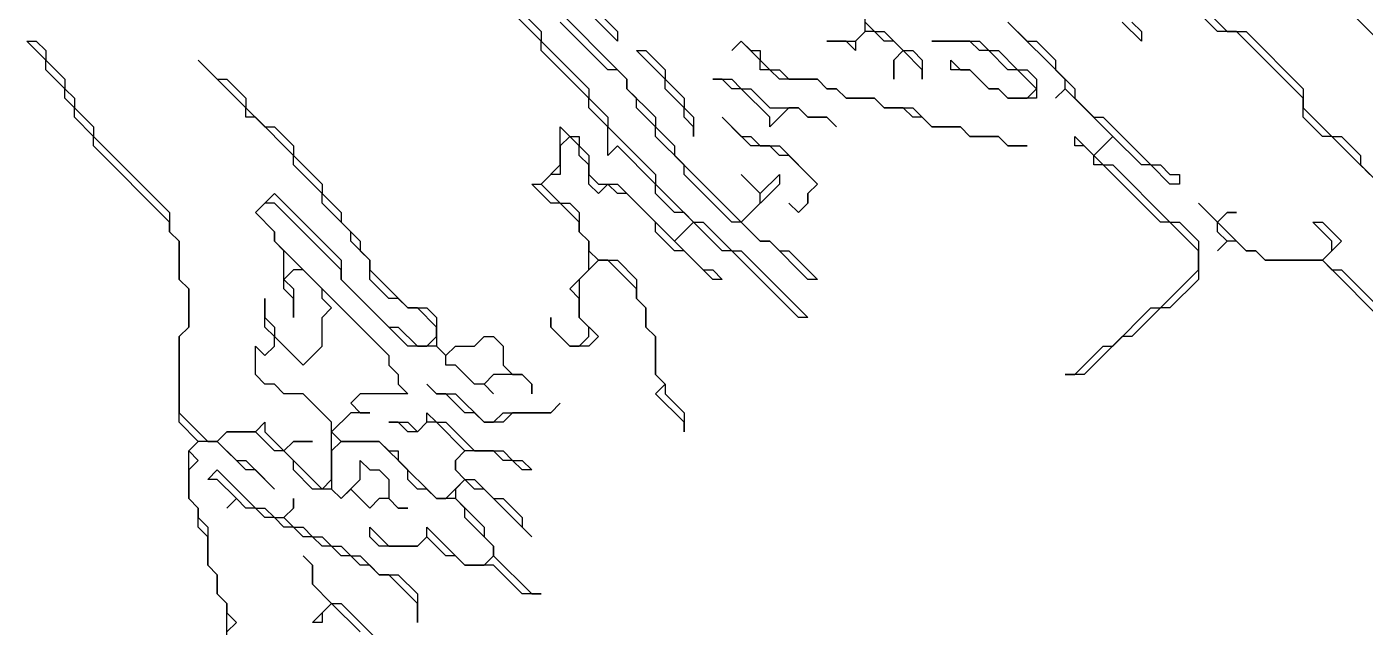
# Model space of a CAD drawing. Header units: metres. Extents: x 0 to 898, y 0 to 1598.
# Drawn here: x 86 to 226.5, y 906.5 to 969.5 of the extents above; entities that cross this region are included whole.
import ezdxf

# ---------------------------------------------------------------- set-up
doc = ezdxf.new("R2010")
doc.units = ezdxf.units.M

msp = doc.modelspace()

# ---------------------------------------------------------------- linework, layer by layer
for p, q in [((148, 968), (143, 973)), ((228, 968), (223, 973)), ((137, 972), (140, 969)), ((140, 968), (137, 971)), ((141, 972), (149, 964)), ((145, 972), (148, 969)), ((174, 969), (174, 972)), ((211, 969), (208, 972)), ((209, 972), (212, 969)), ((147, 965), (142, 970)), ((174, 970), (175, 969)), ((195, 964), (189, 970)), ((189, 970), (191, 968)), ((203, 968), (201, 970)), ((202, 970), (203, 969)), ((140, 969), (140, 968)), ((148, 969), (148, 968)), ((174, 969), (173, 968)), ((173, 968), (174, 969)), ((175, 969), (174, 969)), ((176, 968), (175, 969)), ((175, 969), (176, 969)), ((176, 969), (178, 967)), ((203, 969), (203, 968)), ((213, 969), (211, 969)), ((212, 969), (214, 969)), ((220, 962), (213, 969)), ((214, 969), (220, 963)), ((88, 966), (86, 968)), ((86, 968), (87, 968)), ((87, 968), (88, 967)), ((88, 967), (88, 966)), ((140, 967), (140, 968)), ((140, 968), (145, 963)), ((145, 962), (140, 967)), ((153, 964), (150, 967)), ((150, 967), (151, 967)), ((151, 967), (153, 965)), ((161, 968), (160, 967)), ((160, 967), (161, 968)), ((163, 966), (161, 968)), ((161, 968), (162, 967)), ((162, 967), (163, 967)), ((163, 967), (163, 966)), ((172, 968), (170, 968)), ((170, 968), (173, 968)), ((173, 967), (172, 968)), ((173, 968), (173, 967)), ((177, 968), (176, 968)), ((178, 967), (177, 968)), ((177, 966), (178, 967)), ((178, 967), (177, 966)), ((178, 967), (179, 967)), ((180, 965), (178, 967)), ((179, 967), (180, 966)), ((185, 968), (181, 968)), ((181, 968), (186, 968)), ((186, 967), (185, 968)), ((186, 968), (187, 967)), ((187, 967), (186, 967)), ((189, 965), (187, 967)), ((187, 967), (188, 967)), ((188, 967), (190, 965)), ((191, 968), (192, 968)), ((192, 968), (194, 966)), ((88, 965), (88, 966)), ((88, 966), (90, 964)), ((109, 961), (104, 966)), ((104, 966), (106, 964)), ((163, 965), (163, 966)), ((163, 966), (164, 965)), ((177, 964), (177, 966)), ((177, 966), (177, 964)), ((180, 966), (180, 964)), ((183, 965), (183, 966)), ((183, 966), (184, 965)), ((194, 966), (194, 965)), ((90, 963), (88, 965)), ((90, 964), (90, 963)), ((106, 964), (107, 964)), ((107, 964), (109, 962)), ((148, 965), (147, 965)), ((149, 964), (148, 965)), ((149, 963), (149, 964)), ((149, 964), (149, 963)), ((153, 965), (153, 964)), ((153, 963), (153, 964)), ((153, 964), (155, 962)), ((159, 964), (158, 964)), ((158, 964), (160, 964)), ((160, 963), (159, 964)), ((160, 964), (161, 963)), ((164, 965), (163, 965)), ((165, 964), (164, 965)), ((164, 965), (165, 965)), ((165, 965), (166, 964)), ((169, 964), (165, 964)), ((166, 964), (169, 964)), ((170, 963), (169, 964)), ((169, 964), (170, 963)), ((180, 964), (180, 965)), ((185, 965), (183, 965)), ((184, 965), (185, 965)), ((187, 963), (185, 965)), ((185, 965), (187, 963)), ((190, 965), (189, 965)), ((192, 963), (190, 965)), ((190, 965), (191, 965)), ((191, 965), (192, 964)), ((192, 964), (192, 962)), ((194, 965), (196, 963)), ((195, 963), (195, 964)), ((90, 962), (90, 963)), ((90, 963), (91, 962)), ((145, 963), (145, 962)), ((150, 962), (149, 963)), ((149, 963), (152, 960)), ((155, 961), (153, 963)), ((161, 963), (160, 963)), ((164, 960), (161, 963)), ((161, 963), (162, 963)), ((162, 963), (164, 961)), ((171, 963), (170, 963)), ((170, 963), (171, 963)), ((172, 962), (171, 963)), ((171, 963), (172, 962)), ((188, 963), (187, 963)), ((187, 963), (188, 963)), ((189, 962), (188, 963)), ((188, 963), (189, 962)), ((191, 962), (192, 963)), ((195, 963), (194, 962)), ((194, 962), (195, 963)), ((200, 958), (195, 963)), ((196, 963), (196, 962)), ((220, 963), (220, 961)), ((91, 961), (90, 962)), ((91, 962), (91, 961)), ((109, 962), (109, 961)), ((145, 961), (145, 962)), ((145, 962), (147, 960)), ((150, 961), (150, 962)), ((155, 962), (155, 961)), ((175, 962), (172, 962)), ((172, 962), (175, 962)), ((176, 961), (175, 962)), ((175, 962), (176, 961)), ((189, 962), (191, 962)), ((192, 962), (189, 962)), ((196, 962), (198, 960)), ((220, 960), (220, 962)), ((91, 960), (91, 961)), ((91, 961), (93, 959)), ((93, 958), (91, 960)), ((109, 960), (109, 961)), ((109, 961), (111, 959)), ((110, 960), (109, 960)), ((114, 956), (110, 960)), ((147, 959), (145, 961)), ((147, 960), (147, 959)), ((152, 959), (150, 961)), ((152, 960), (152, 959)), ((155, 960), (155, 961)), ((155, 961), (156, 960)), ((156, 959), (155, 960)), ((156, 960), (156, 958)), ((162, 957), (159, 960)), ((159, 960), (161, 958)), ((164, 961), (167, 961)), ((166, 961), (164, 959)), ((164, 959), (164, 960)), ((167, 961), (166, 961)), ((167, 961), (168, 960)), ((168, 960), (167, 961)), ((168, 960), (170, 960)), ((170, 960), (168, 960)), ((170, 960), (171, 959)), ((171, 959), (170, 960)), ((178, 961), (176, 961)), ((176, 961), (179, 961)), ((179, 960), (178, 961)), ((179, 961), (181, 959)), ((180, 960), (179, 960)), ((181, 959), (180, 960)), ((198, 960), (199, 960)), ((199, 960), (204, 955)), ((220, 961), (223, 958)), ((222, 958), (220, 960)), ((93, 959), (93, 958)), ((111, 959), (112, 959)), ((112, 959), (114, 957)), ((142, 955), (142, 959)), ((142, 959), (143, 958)), ((147, 956), (147, 959)), ((147, 959), (152, 954)), ((152, 958), (152, 959)), ((152, 959), (154, 957)), ((156, 958), (156, 959)), ((184, 959), (181, 959)), ((181, 959), (184, 959)), ((185, 958), (184, 959)), ((184, 959), (185, 958)), ((93, 957), (93, 958)), ((93, 958), (101, 950)), ((101, 949), (93, 957)), ((114, 957), (114, 956)), ((143, 958), (142, 957)), ((142, 957), (142, 954)), ((143, 958), (144, 958)), ((144, 957), (143, 958)), ((144, 958), (144, 957)), ((144, 957), (145, 956)), ((144, 956), (144, 957)), ((148, 957), (147, 956)), ((152, 953), (148, 957)), ((155, 955), (152, 958)), ((154, 957), (154, 956)), ((161, 958), (162, 958)), ((162, 958), (163, 957)), ((164, 957), (162, 957)), ((163, 957), (165, 957)), ((165, 956), (164, 957)), ((165, 957), (169, 953)), ((188, 958), (185, 958)), ((185, 958), (188, 958)), ((189, 957), (188, 958)), ((188, 958), (189, 957)), ((189, 957), (191, 957)), ((191, 957), (189, 957)), ((196, 957), (196, 958)), ((196, 958), (198, 956)), ((197, 957), (196, 957)), ((198, 956), (197, 957)), ((198, 956), (200, 958)), ((200, 958), (198, 956)), ((203, 955), (200, 958)), ((223, 958), (222, 958)), ((230, 951), (223, 958)), ((223, 958), (224, 958)), ((224, 958), (226, 956)), ((114, 955), (114, 956)), ((114, 956), (117, 953)), ((145, 955), (144, 956)), ((145, 956), (145, 954)), ((154, 956), (161, 949)), ((166, 956), (165, 956)), ((169, 953), (166, 956)), ((198, 955), (198, 956)), ((198, 956), (199, 955)), ((226, 956), (226, 955)), ((117, 952), (114, 955)), ((140, 953), (142, 955)), ((141, 954), (140, 953)), ((142, 954), (141, 954)), ((145, 953), (145, 955)), ((145, 954), (146, 953)), ((152, 954), (152, 953)), ((155, 954), (155, 955)), ((160, 949), (155, 954)), ((163, 952), (161, 954)), ((161, 954), (163, 952)), ((163, 952), (165, 954)), ((165, 954), (165, 953)), ((199, 955), (198, 955)), ((205, 949), (199, 955)), ((199, 955), (200, 955)), ((200, 955), (206, 949)), ((204, 955), (203, 955)), ((204, 955), (205, 955)), ((206, 953), (204, 955)), ((205, 955), (206, 954)), ((206, 954), (207, 954)), ((207, 954), (207, 953)), ((226, 955), (227, 954)), ((117, 953), (117, 952)), ((141, 951), (139, 953)), ((139, 953), (140, 953)), ((140, 953), (142, 951)), ((146, 952), (145, 953)), ((146, 953), (148, 953)), ((147, 953), (146, 952)), ((148, 952), (147, 953)), ((148, 953), (154, 947)), ((152, 952), (152, 953)), ((152, 953), (156, 949)), ((165, 953), (161, 949)), ((168, 952), (169, 953)), ((169, 953), (168, 952)), ((207, 953), (206, 953)), ((110, 950), (112, 952)), ((112, 952), (119, 945)), ((117, 951), (117, 952)), ((117, 952), (119, 950)), ((149, 952), (148, 952)), ((152, 949), (149, 952)), ((154, 950), (152, 952)), ((163, 951), (163, 952)), ((168, 951), (168, 952)), ((168, 952), (168, 951)), ((101, 950), (101, 948)), ((111, 951), (110, 950)), ((112, 948), (110, 950)), ((110, 950), (112, 948)), ((112, 951), (111, 951)), ((119, 944), (112, 951)), ((120, 948), (117, 951)), ((119, 950), (119, 949)), ((142, 951), (141, 951)), ((144, 949), (142, 951)), ((142, 951), (143, 951)), ((143, 951), (144, 950)), ((144, 950), (144, 948)), ((155, 950), (154, 950)), ((156, 949), (155, 950)), ((161, 949), (163, 951)), ((167, 950), (166, 951)), ((166, 951), (167, 950)), ((167, 950), (168, 951)), ((168, 951), (167, 950)), ((211, 949), (209, 951)), ((209, 951), (211, 949)), ((211, 949), (212, 950)), ((212, 950), (211, 949)), ((212, 950), (213, 950)), ((213, 950), (212, 950)), ((101, 948), (101, 949)), ((119, 949), (121, 947)), ((144, 948), (144, 949)), ((152, 948), (152, 949)), ((154, 947), (156, 949)), ((156, 949), (154, 947)), ((156, 949), (157, 949)), ((159, 946), (156, 949)), ((157, 949), (160, 946)), ((161, 949), (160, 949)), ((163, 947), (161, 949)), ((161, 949), (163, 947)), ((206, 949), (205, 949)), ((209, 946), (206, 949)), ((206, 949), (207, 949)), ((207, 949), (209, 947)), ((211, 948), (211, 949)), ((211, 949), (214, 946)), ((223, 947), (221, 949)), ((221, 949), (222, 949)), ((222, 949), (224, 947)), ((102, 947), (101, 948)), ((101, 948), (102, 947)), ((102, 943), (102, 947)), ((102, 947), (102, 943)), ((112, 947), (112, 948)), ((112, 948), (112, 947)), ((113, 946), (112, 947)), ((112, 947), (124, 935)), ((120, 947), (120, 948)), ((122, 945), (120, 947)), ((121, 947), (121, 946)), ((145, 947), (144, 948)), ((144, 948), (145, 947)), ((145, 944), (145, 947)), ((145, 947), (145, 946)), ((154, 946), (152, 948)), ((154, 947), (157, 944)), ((164, 947), (163, 947)), ((163, 947), (164, 947)), ((168, 943), (164, 947)), ((164, 947), (165, 946)), ((209, 947), (209, 943)), ((212, 947), (211, 948)), ((212, 947), (211, 946)), ((211, 946), (212, 947)), ((213, 947), (212, 947)), ((214, 946), (213, 947)), ((224, 947), (222, 945)), ((223, 946), (223, 947)), ((113, 942), (113, 946)), ((121, 946), (122, 945)), ((145, 946), (146, 945)), ((155, 946), (154, 946)), ((158, 943), (155, 946)), ((160, 946), (159, 946)), ((160, 946), (161, 946)), ((167, 939), (160, 946)), ((161, 946), (168, 939)), ((165, 946), (166, 946)), ((166, 946), (169, 943)), ((209, 944), (209, 946)), ((215, 946), (214, 946)), ((214, 946), (215, 946)), ((216, 945), (215, 946)), ((215, 946), (216, 945)), ((222, 945), (223, 946)), ((119, 945), (119, 943)), ((122, 943), (122, 945)), ((122, 945), (122, 944)), ((146, 945), (144, 943)), ((147, 945), (146, 945)), ((146, 945), (148, 945)), ((150, 942), (147, 945)), ((148, 945), (150, 943)), ((222, 945), (216, 945)), ((216, 945), (222, 945)), ((229, 938), (222, 945)), ((222, 945), (223, 944)), ((103, 942), (102, 943)), ((102, 943), (103, 942)), ((114, 944), (113, 943)), ((113, 943), (114, 942)), ((115, 944), (114, 944)), ((117, 942), (115, 944)), ((119, 943), (119, 944)), ((119, 943), (124, 938)), ((126, 936), (119, 943)), ((122, 944), (126, 940)), ((124, 941), (122, 943)), ((143, 942), (145, 944)), ((144, 943), (144, 939)), ((150, 943), (150, 941)), ((157, 944), (158, 944)), ((158, 944), (159, 943)), ((159, 943), (158, 943)), ((169, 943), (168, 943)), ((205, 940), (209, 944)), ((209, 943), (206, 940)), ((223, 944), (224, 944)), ((224, 944), (230, 938)), ((103, 938), (103, 942)), ((103, 942), (103, 938)), ((114, 941), (113, 942)), ((114, 942), (114, 939)), ((117, 941), (117, 942)), ((144, 941), (143, 942)), ((150, 941), (150, 942)), ((111, 938), (111, 941)), ((111, 941), (111, 939)), ((114, 939), (114, 941)), ((118, 940), (117, 941)), ((117, 939), (118, 940)), ((125, 941), (124, 941)), ((126, 940), (125, 941)), ((127, 940), (126, 940)), ((126, 940), (128, 940)), ((129, 938), (127, 940)), ((128, 940), (129, 939)), ((144, 939), (144, 941)), ((151, 940), (150, 941)), ((150, 941), (151, 940)), ((151, 938), (151, 940)), ((151, 940), (151, 938)), ((200, 936), (204, 940)), ((205, 940), (202, 937)), ((204, 940), (205, 940)), ((206, 940), (205, 940)), ((111, 939), (112, 938)), ((117, 936), (117, 939)), ((129, 939), (129, 936)), ((141, 938), (141, 939)), ((141, 939), (141, 938)), ((144, 939), (146, 937)), ((145, 938), (144, 939)), ((168, 939), (167, 939)), ((102, 937), (103, 938)), ((103, 938), (102, 937)), ((112, 937), (111, 938)), ((112, 938), (112, 937)), ((124, 938), (125, 938)), ((125, 938), (127, 936)), ((129, 937), (129, 938)), ((143, 936), (141, 938)), ((141, 938), (143, 936)), ((145, 937), (145, 938)), ((152, 937), (151, 938)), ((151, 938), (152, 937)), ((102, 928), (102, 937)), ((102, 937), (102, 929)), ((110, 933), (110, 936)), ((110, 936), (111, 935)), ((111, 935), (112, 936)), ((112, 936), (112, 937)), ((112, 937), (115, 934)), ((115, 934), (117, 936)), ((129, 936), (126, 936)), ((127, 936), (128, 936)), ((128, 936), (129, 937)), ((129, 936), (130, 935)), ((130, 935), (129, 936)), ((130, 935), (131, 936)), ((131, 936), (133, 936)), ((133, 936), (134, 937)), ((134, 937), (135, 937)), ((135, 937), (136, 936)), ((136, 936), (136, 934)), ((145, 936), (143, 936)), ((143, 936), (144, 936)), ((144, 936), (145, 937)), ((146, 937), (145, 936)), ((152, 933), (152, 937)), ((152, 937), (152, 933)), ((196, 933), (199, 936)), ((201, 937), (197, 933)), ((199, 936), (200, 936)), ((202, 937), (201, 937)), ((124, 935), (124, 934)), ((130, 934), (130, 935)), ((111, 932), (110, 933)), ((124, 934), (125, 933)), ((125, 933), (125, 932)), ((131, 934), (130, 934)), ((133, 932), (131, 934)), ((135, 933), (134, 932)), ((138, 933), (135, 933)), ((136, 934), (137, 933)), ((137, 933), (138, 933)), ((138, 933), (139, 932)), ((139, 932), (138, 933)), ((153, 932), (152, 933)), ((152, 933), (153, 932)), ((195, 933), (196, 933)), ((197, 933), (195, 933)), ((112, 932), (111, 932)), ((113, 931), (112, 932)), ((125, 932), (126, 931)), ((129, 931), (128, 932)), ((128, 932), (129, 931)), ((134, 932), (133, 932)), ((134, 932), (135, 931)), ((135, 931), (134, 932)), ((139, 932), (139, 931)), ((139, 931), (139, 932)), ((152, 931), (153, 932)), ((153, 932), (153, 931)), ((115, 931), (113, 931)), ((118, 928), (115, 931)), ((121, 931), (120, 930)), ((126, 931), (121, 931)), ((130, 931), (129, 931)), ((129, 931), (131, 931)), ((132, 929), (130, 931)), ((131, 931), (134, 928)), ((155, 928), (152, 931)), ((153, 931), (155, 929)), ((102, 929), (105, 926)), ((120, 929), (118, 927)), ((120, 930), (121, 929)), ((122, 929), (120, 929)), ((121, 929), (122, 929)), ((128, 928), (128, 929)), ((128, 929), (129, 928)), ((133, 929), (132, 929)), ((134, 928), (133, 929)), ((135, 928), (136, 929)), ((136, 929), (141, 929)), ((137, 929), (136, 928)), ((141, 929), (137, 929)), ((141, 929), (142, 930)), ((142, 930), (141, 929)), ((155, 929), (155, 927)), ((104, 926), (102, 928)), ((110, 927), (111, 928)), ((111, 928), (111, 927)), ((118, 922), (118, 928)), ((125, 928), (124, 928)), ((124, 928), (126, 928)), ((126, 927), (125, 928)), ((126, 928), (127, 927)), ((128, 928), (127, 927)), ((127, 927), (128, 928)), ((129, 928), (128, 928)), ((132, 925), (129, 928)), ((129, 928), (130, 928)), ((130, 928), (133, 925)), ((134, 928), (135, 928)), ((136, 928), (134, 928)), ((155, 927), (155, 928)), ((103, 925), (104, 926)), ((104, 926), (103, 925)), ((106, 926), (104, 926)), ((105, 926), (106, 926)), ((106, 926), (107, 927)), ((107, 927), (106, 926)), ((106, 926), (108, 924)), ((109, 923), (106, 926)), ((107, 927), (110, 927)), ((110, 927), (107, 927)), ((112, 925), (110, 927)), ((111, 927), (113, 925)), ((113, 925), (114, 926)), ((114, 926), (113, 925)), ((114, 926), (116, 926)), ((116, 926), (114, 926)), ((118, 927), (119, 926)), ((119, 926), (118, 925)), ((119, 926), (123, 926)), ((123, 926), (119, 926)), ((123, 926), (124, 925)), ((126, 923), (123, 926)), ((127, 927), (126, 927)), ((103, 920), (103, 925)), ((103, 925), (104, 924)), ((113, 925), (112, 925)), ((113, 925), (117, 921)), ((114, 924), (113, 925)), ((118, 925), (118, 921)), ((124, 925), (125, 925)), ((125, 925), (125, 924)), ((131, 924), (132, 925)), ((132, 925), (131, 924)), ((135, 925), (132, 925)), ((133, 925), (136, 925)), ((136, 924), (135, 925)), ((136, 925), (137, 924)), ((104, 924), (103, 923)), ((108, 924), (109, 924)), ((109, 924), (112, 921)), ((114, 923), (114, 924)), ((121, 922), (121, 924)), ((121, 924), (122, 923)), ((125, 924), (129, 920)), ((131, 923), (131, 924)), ((131, 924), (131, 923)), ((137, 924), (136, 924)), ((137, 924), (138, 924)), ((138, 923), (137, 924)), ((138, 924), (139, 923)), ((103, 923), (103, 920)), ((105, 922), (106, 923)), ((106, 922), (105, 922)), ((106, 923), (110, 919)), ((108, 920), (106, 922)), ((110, 923), (109, 923)), ((112, 921), (110, 923)), ((116, 921), (114, 923)), ((117, 921), (118, 922)), ((119, 920), (121, 922)), ((122, 923), (123, 923)), ((123, 923), (124, 922)), ((124, 922), (124, 920)), ((126, 922), (126, 923)), ((127, 921), (126, 922)), ((130, 920), (132, 922)), ((132, 922), (131, 923)), ((131, 923), (132, 922)), ((132, 922), (131, 921)), ((132, 922), (133, 922)), ((133, 921), (132, 922)), ((133, 922), (135, 920)), ((139, 923), (138, 923)), ((118, 921), (116, 921)), ((118, 921), (119, 920)), ((119, 920), (118, 921)), ((120, 921), (119, 920)), ((122, 919), (120, 921)), ((128, 921), (127, 921)), ((129, 920), (128, 921)), ((131, 921), (131, 920)), ((134, 921), (133, 921)), ((139, 916), (134, 921)), ((104, 919), (103, 920)), ((103, 920), (104, 919)), ((104, 917), (104, 919)), ((104, 919), (104, 918)), ((108, 920), (107, 919)), ((107, 919), (108, 920)), ((109, 919), (108, 920)), ((110, 919), (109, 919)), ((111, 918), (110, 919)), ((110, 919), (111, 919)), ((111, 919), (112, 918)), ((113, 918), (114, 919)), ((114, 919), (113, 918)), ((114, 919), (114, 920)), ((114, 920), (114, 919)), ((123, 920), (122, 919)), ((124, 920), (123, 920)), ((124, 920), (125, 919)), ((125, 919), (124, 920)), ((125, 919), (126, 919)), ((126, 919), (125, 919)), ((129, 920), (130, 920)), ((131, 920), (129, 920)), ((131, 920), (134, 917)), ((132, 919), (131, 920)), ((132, 918), (132, 919)), ((135, 920), (136, 920)), ((136, 920), (138, 918)), ((104, 918), (105, 917)), ((112, 918), (111, 918)), ((113, 917), (112, 918)), ((112, 918), (113, 918)), ((113, 918), (114, 917)), ((135, 915), (132, 918)), ((138, 918), (138, 917)), ((105, 916), (104, 917)), ((105, 917), (105, 913)), ((114, 917), (113, 917)), ((115, 916), (114, 917)), ((114, 917), (115, 917)), ((115, 917), (116, 916)), ((122, 916), (122, 917)), ((122, 917), (124, 915)), ((128, 916), (128, 917)), ((128, 917), (132, 913)), ((134, 917), (134, 916)), ((138, 917), (139, 916)), ((105, 913), (105, 916)), ((116, 916), (115, 916)), ((117, 915), (116, 916)), ((116, 916), (117, 916)), ((117, 916), (118, 915)), ((118, 915), (117, 915)), ((119, 914), (118, 915)), ((118, 915), (119, 915)), ((119, 915), (120, 914)), ((123, 915), (122, 916)), ((127, 915), (123, 915)), ((124, 915), (127, 915)), ((128, 916), (127, 915)), ((127, 915), (128, 916)), ((130, 914), (128, 916)), ((134, 916), (135, 915)), ((135, 915), (135, 914)), ((135, 914), (135, 915)), ((116, 913), (115, 914)), ((115, 914), (116, 913)), ((120, 914), (119, 914)), ((121, 913), (120, 914)), ((120, 914), (121, 914)), ((121, 914), (123, 912)), ((131, 914), (130, 914)), ((132, 913), (131, 914)), ((134, 913), (135, 914)), ((135, 914), (139, 910)), ((106, 912), (105, 913)), ((105, 913), (106, 912)), ((106, 910), (106, 912)), ((106, 912), (106, 910)), ((116, 911), (116, 913)), ((116, 913), (116, 911)), ((122, 913), (121, 913)), ((123, 912), (122, 913)), ((124, 912), (123, 912)), ((123, 912), (125, 912)), ((127, 909), (124, 912)), ((125, 912), (127, 910)), ((135, 913), (132, 913)), ((132, 913), (134, 913)), ((138, 910), (135, 913)), ((118, 909), (116, 911)), ((116, 911), (118, 909)), ((107, 909), (106, 910)), ((106, 910), (107, 909)), ((127, 910), (127, 907)), ((140, 910), (138, 910)), ((139, 910), (140, 910)), ((107, 901), (107, 909)), ((107, 909), (107, 908)), ((107, 908), (108, 907)), ((116, 907), (118, 909)), ((118, 909), (117, 908)), ((117, 908), (117, 907)), ((121, 906), (118, 909)), ((118, 909), (119, 909)), ((119, 909), (123, 905)), ((127, 907), (127, 909)), ((108, 907), (107, 906)), ((117, 907), (116, 907))]:
    msp.add_line(p, q)

doc.saveas('drawing.dxf')
